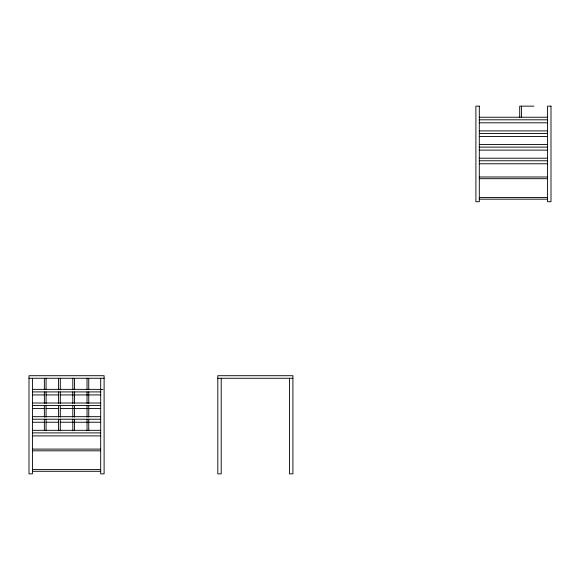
<?xml version="1.0" encoding="UTF-8"?>
<svg xmlns="http://www.w3.org/2000/svg" width="580" height="580" viewBox="0 0 580 580"><rect width="100%" height="100%" fill="white"/><g stroke="black" fill="none" stroke-linecap="round" stroke-linejoin="round"><path stroke-width="0.87" d="M533.933 106.147L519.709 106.147L519.709 117.602M479.312 117.24L547.585 117.24M479.312 119.806L547.585 119.806M479.312 122.808L547.585 122.808M479.312 130.899L547.585 130.899M479.312 133.458L547.585 133.458M479.312 136.459L547.585 136.459M479.312 144.55L547.585 144.55M479.312 147.11L547.585 147.11M479.312 150.118L547.585 150.118M479.312 158.209L547.585 158.209M479.312 160.769L547.585 160.769M479.312 163.77L547.585 163.77M479.312 176.987L547.585 176.987M479.312 178.691L547.585 178.691M479.312 197.468L547.585 197.468M479.312 199.172L547.585 199.172M29 378.269L104.103 378.269M217.805 378.269L292.907 378.269M32.415 389.361L100.688 389.361M101.261 389.361L102.965 389.361M32.415 391.921L100.688 391.921M32.415 394.929L44.094 394.929M45.892 394.929L58.464 394.929M60.262 394.929L100.688 394.929M32.415 403.013L100.688 403.013M32.415 405.579L100.688 405.579M32.415 408.581L44.094 408.581M45.892 408.581L58.464 408.581M60.262 408.581L100.688 408.581M32.415 416.672L100.688 416.672M32.415 419.231L100.688 419.231M32.415 422.233L44.094 422.233M45.892 422.233L58.464 422.233M60.262 422.233L100.688 422.233M32.415 430.324L100.688 430.324M32.415 432.89L100.688 432.89M32.415 435.892L100.688 435.892M32.415 449.101L100.688 449.101M32.415 450.812L100.688 450.812M32.415 469.583L100.688 469.583M32.415 471.293L100.688 471.293M521.413 106.147L521.413 117.602M289.493 378.269L289.493 473.853L292.907 473.853L292.907 375.709L217.805 375.709L217.805 473.853L221.212 473.853L221.212 378.269M100.688 378.269L100.688 473.853L104.103 473.853L104.103 375.709L29 375.709L29 473.853L32.415 473.853L32.415 378.269M88.74 378.269L88.74 389.724M88.74 391.921L88.74 403.462M88.74 405.579L88.74 417.114M88.74 419.231L88.74 430.773M87.036 378.269L87.036 389.724M87.036 391.921L87.036 403.462M87.036 405.579L87.036 417.114M87.036 419.231L87.036 430.773M74.516 378.269L74.516 389.724M74.516 391.921L74.516 403.462M74.516 405.579L74.516 417.114M74.516 419.231L74.516 430.773M72.812 378.269L72.812 389.724M72.812 391.921L72.812 403.462M72.812 405.579L72.812 417.114M72.812 419.231L72.812 430.773M60.291 378.269L60.291 389.724M60.291 391.921L60.291 403.462M60.291 405.579L60.291 417.114M60.291 419.231L60.291 430.773M58.587 378.269L58.587 389.724M58.587 391.921L58.587 403.462M58.587 405.579L58.587 417.114M58.587 419.231L58.587 430.773M46.066 378.269L46.066 389.724M46.066 391.921L46.066 403.462M46.066 405.579L46.066 417.114M46.066 419.231L46.066 430.773M44.363 378.269L44.363 389.724M44.363 391.921L44.363 403.462M44.363 405.579L44.363 417.114M44.363 419.231L44.363 430.773M479.312 106.147L475.897 106.147L475.897 201.731L479.312 201.731L479.312 106.147M551 106.147L547.585 106.147L547.585 201.731L551 201.731L551 106.147"/></g></svg>
